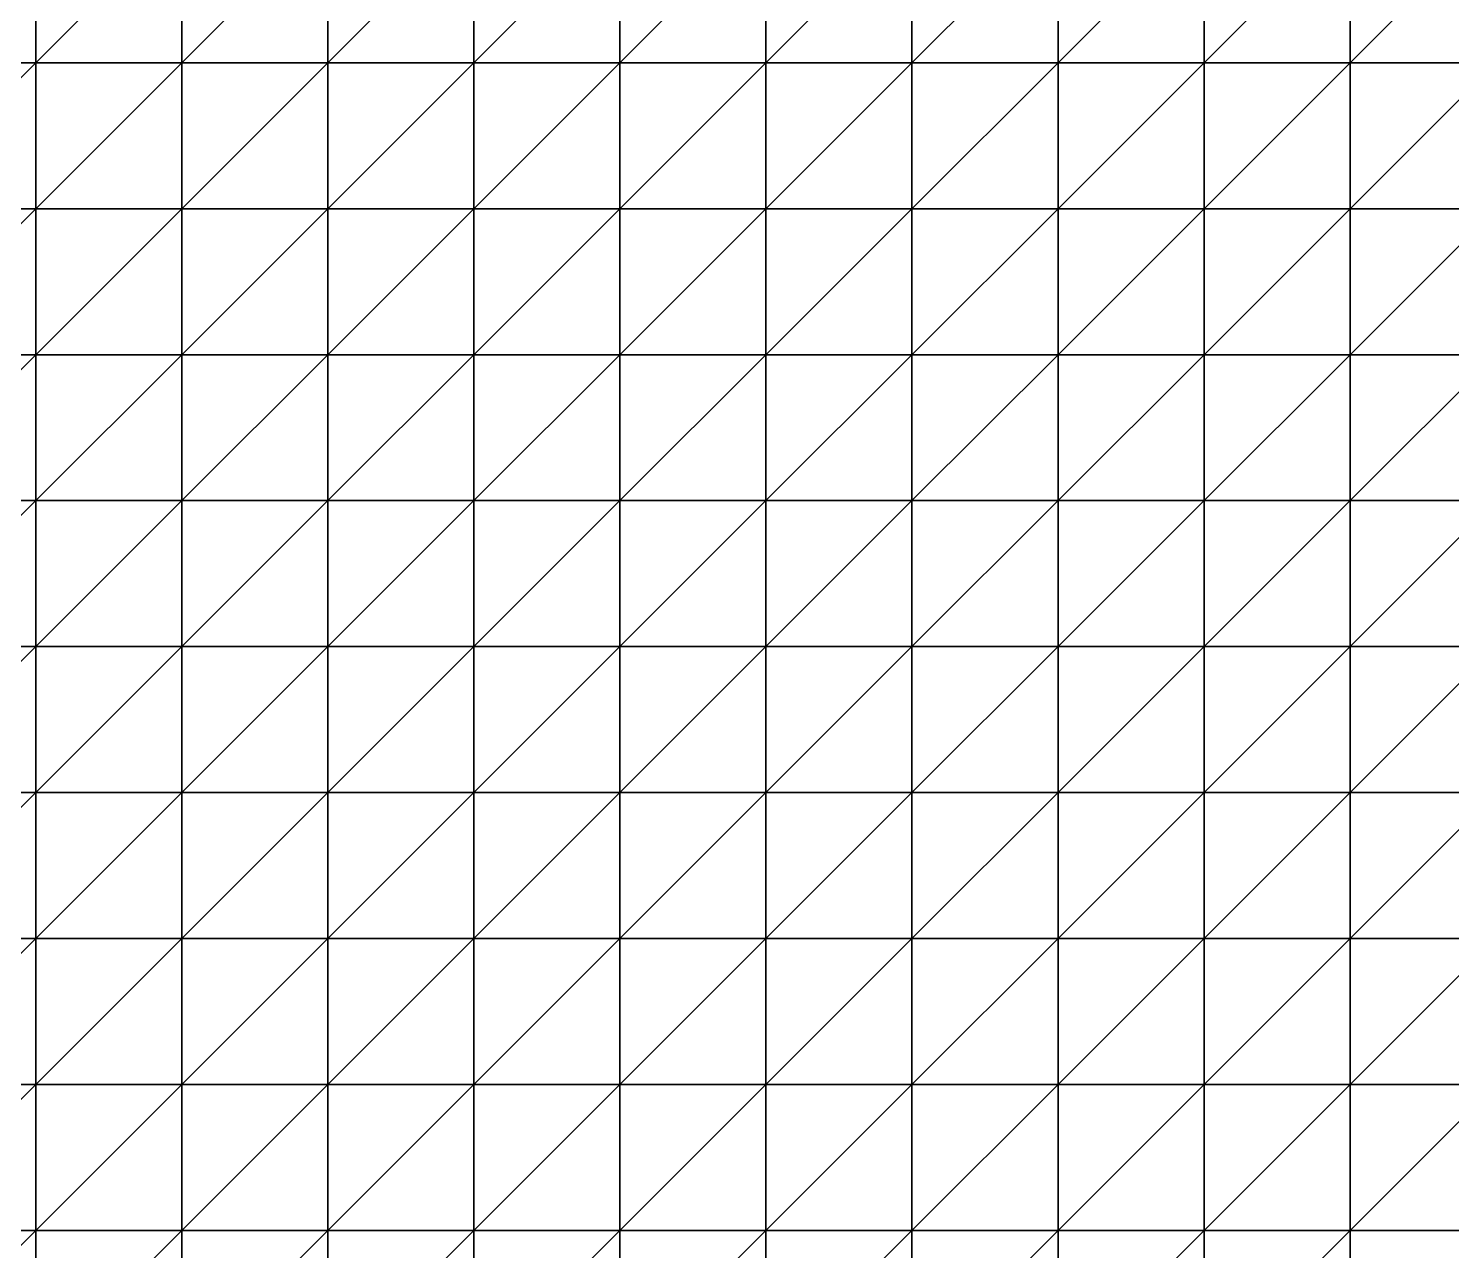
# Model space of a CAD drawing. Extents: x 292020 to 295740, y 4557680 to 4560040.
# Drawn here: x 293279 to 293473.9, y 4558957.3 to 4559124.7 of the extents above; entities that cross this region are included whole.
import ezdxf

# ---------------------------------------------------------------- set-up
doc = ezdxf.new("R2010")
doc.units = 0
doc.layers.add('RUN201_4_-_RUN201_NODOMAIN5_20X', color=7, linetype='CONTINUOUS')

msp = doc.modelspace()

# ---------------------------------------------------------------- linework, layer by layer
at = {"layer": 'RUN201_4_-_RUN201_NODOMAIN5_20X'}
for points in [[(293260, 4559140, 1820), (293260, 4559120, 1820), (293280, 4559140, 1820)], [(293280, 4559140, 1820), (293260, 4559120, 1820), (293280, 4559120, 1820)], [(293280, 4559140, 1900), (293260, 4559120, 1900), (293260, 4559140, 1900)], [(293280, 4559120, 1900), (293260, 4559120, 1900), (293280, 4559140, 1900)], [(293280, 4559140, 1800), (293280, 4559120, 1800), (293300, 4559140, 1800)], [(293300, 4559140, 1800), (293280, 4559120, 1800), (293300, 4559120, 1800)], [(293280, 4559140, 1800), (293280, 4559120, 1820), (293280, 4559120, 1800)], [(293280, 4559140, 1820), (293280, 4559120, 1820), (293280, 4559140, 1800)], [(293300, 4559140, 1900), (293280, 4559120, 1900), (293280, 4559140, 1900)], [(293300, 4559120, 1900), (293280, 4559120, 1900), (293300, 4559140, 1900)], [(293300, 4559140, 1800), (293300, 4559120, 1800), (293320, 4559140, 1800)], [(293320, 4559140, 1800), (293300, 4559120, 1800), (293320, 4559120, 1800)], [(293320, 4559140, 1900), (293300, 4559120, 1900), (293300, 4559140, 1900)], [(293320, 4559120, 1900), (293300, 4559120, 1900), (293320, 4559140, 1900)], [(293320, 4559140, 1800), (293320, 4559120, 1800), (293340, 4559140, 1800)], [(293340, 4559140, 1800), (293320, 4559120, 1800), (293340, 4559120, 1800)], [(293340, 4559140, 1900), (293320, 4559120, 1900), (293320, 4559140, 1900)], [(293340, 4559120, 1900), (293320, 4559120, 1900), (293340, 4559140, 1900)], [(293340, 4559140, 1780), (293340, 4559120, 1780), (293360, 4559140, 1780)], [(293360, 4559140, 1780), (293340, 4559120, 1780), (293360, 4559120, 1780)], [(293340, 4559140, 1780), (293340, 4559120, 1800), (293340, 4559120, 1780)], [(293340, 4559140, 1800), (293340, 4559120, 1800), (293340, 4559140, 1780)], [(293360, 4559140, 1900), (293340, 4559120, 1900), (293340, 4559140, 1900)], [(293360, 4559120, 1900), (293340, 4559120, 1900), (293360, 4559140, 1900)], [(293360, 4559140, 1780), (293360, 4559120, 1780), (293380, 4559140, 1780)], [(293380, 4559140, 1780), (293360, 4559120, 1780), (293380, 4559120, 1780)], [(293380, 4559140, 1900), (293360, 4559120, 1900), (293360, 4559140, 1900)], [(293380, 4559120, 1900), (293360, 4559120, 1900), (293380, 4559140, 1900)], [(293380, 4559140, 1780), (293380, 4559120, 1780), (293400, 4559140, 1780)], [(293400, 4559140, 1780), (293380, 4559120, 1780), (293400, 4559120, 1780)], [(293400, 4559140, 1920), (293380, 4559120, 1920), (293380, 4559140, 1920)], [(293400, 4559120, 1920), (293380, 4559120, 1920), (293400, 4559140, 1920)], [(293380, 4559140, 1900), (293380, 4559120, 1920), (293380, 4559120, 1900)], [(293380, 4559140, 1920), (293380, 4559120, 1920), (293380, 4559140, 1900)], [(293400, 4559140, 1780), (293400, 4559120, 1780), (293420, 4559140, 1780)], [(293420, 4559140, 1780), (293400, 4559120, 1780), (293420, 4559120, 1780)], [(293420, 4559140, 1920), (293400, 4559120, 1920), (293400, 4559140, 1920)], [(293420, 4559120, 1920), (293400, 4559120, 1920), (293420, 4559140, 1920)], [(293420, 4559140, 1780), (293420, 4559120, 1780), (293440, 4559140, 1780)], [(293440, 4559140, 1780), (293420, 4559120, 1780), (293440, 4559120, 1780)], [(293440, 4559140, 1920), (293420, 4559120, 1920), (293420, 4559140, 1920)], [(293440, 4559120, 1920), (293420, 4559120, 1920), (293440, 4559140, 1920)], [(293440, 4559140, 1780), (293440, 4559120, 1780), (293460, 4559140, 1780)], [(293460, 4559140, 1780), (293440, 4559120, 1780), (293460, 4559120, 1780)], [(293460, 4559140, 1920), (293440, 4559120, 1920), (293440, 4559140, 1920)], [(293460, 4559120, 1920), (293440, 4559120, 1920), (293460, 4559140, 1920)], [(293460, 4559140, 1780), (293460, 4559120, 1780), (293480, 4559140, 1780)], [(293480, 4559140, 1780), (293460, 4559120, 1780), (293480, 4559120, 1780)], [(293480, 4559140, 1920), (293460, 4559120, 1920), (293460, 4559140, 1920)], [(293480, 4559120, 1920), (293460, 4559120, 1920), (293480, 4559140, 1920)], [(293260, 4559120, 1800), (293260, 4559100, 1800), (293280, 4559120, 1800)], [(293280, 4559120, 1800), (293260, 4559100, 1800), (293280, 4559100, 1800)], [(293280, 4559120, 1800), (293260, 4559120, 1820), (293260, 4559120, 1800)], [(293280, 4559120, 1820), (293260, 4559120, 1820), (293280, 4559120, 1800)], [(293280, 4559120, 1900), (293260, 4559100, 1900), (293260, 4559120, 1900)], [(293280, 4559100, 1900), (293260, 4559100, 1900), (293280, 4559120, 1900)], [(293280, 4559120, 1800), (293280, 4559100, 1800), (293300, 4559120, 1800)], [(293300, 4559120, 1800), (293280, 4559100, 1800), (293300, 4559100, 1800)], [(293300, 4559120, 1900), (293280, 4559100, 1900), (293280, 4559120, 1900)], [(293300, 4559100, 1900), (293280, 4559100, 1900), (293300, 4559120, 1900)], [(293300, 4559120, 1780), (293300, 4559100, 1780), (293320, 4559120, 1780)], [(293320, 4559120, 1780), (293300, 4559100, 1780), (293320, 4559100, 1780)], [(293320, 4559120, 1780), (293300, 4559120, 1800), (293300, 4559120, 1780)], [(293320, 4559120, 1800), (293300, 4559120, 1800), (293320, 4559120, 1780)], [(293300, 4559120, 1780), (293300, 4559100, 1800), (293300, 4559100, 1780)], [(293300, 4559120, 1800), (293300, 4559100, 1800), (293300, 4559120, 1780)], [(293320, 4559120, 1900), (293300, 4559100, 1900), (293300, 4559120, 1900)], [(293320, 4559100, 1900), (293300, 4559100, 1900), (293320, 4559120, 1900)], [(293320, 4559120, 1780), (293320, 4559100, 1780), (293340, 4559120, 1780)], [(293340, 4559120, 1780), (293320, 4559100, 1780), (293340, 4559100, 1780)], [(293340, 4559120, 1780), (293320, 4559120, 1800), (293320, 4559120, 1780)], [(293340, 4559120, 1800), (293320, 4559120, 1800), (293340, 4559120, 1780)], [(293340, 4559120, 1900), (293320, 4559100, 1900), (293320, 4559120, 1900)], [(293340, 4559100, 1900), (293320, 4559100, 1900), (293340, 4559120, 1900)], [(293340, 4559120, 1760), (293340, 4559100, 1760), (293360, 4559120, 1760)], [(293360, 4559120, 1760), (293340, 4559100, 1760), (293360, 4559100, 1760)], [(293360, 4559120, 1760), (293340, 4559120, 1780), (293340, 4559120, 1760)], [(293360, 4559120, 1780), (293340, 4559120, 1780), (293360, 4559120, 1760)], [(293340, 4559120, 1760), (293340, 4559100, 1780), (293340, 4559100, 1760)], [(293340, 4559120, 1780), (293340, 4559100, 1780), (293340, 4559120, 1760)], [(293360, 4559120, 1900), (293340, 4559100, 1900), (293340, 4559120, 1900)], [(293360, 4559100, 1900), (293340, 4559100, 1900), (293360, 4559120, 1900)], [(293360, 4559120, 1760), (293360, 4559100, 1760), (293380, 4559120, 1760)], [(293380, 4559120, 1760), (293360, 4559100, 1760), (293380, 4559100, 1760)], [(293380, 4559120, 1760), (293360, 4559120, 1780), (293360, 4559120, 1760)], [(293380, 4559120, 1780), (293360, 4559120, 1780), (293380, 4559120, 1760)], [(293380, 4559120, 1900), (293360, 4559100, 1900), (293360, 4559120, 1900)], [(293380, 4559100, 1900), (293360, 4559100, 1900), (293380, 4559120, 1900)], [(293380, 4559120, 1760), (293380, 4559100, 1760), (293400, 4559120, 1760)], [(293400, 4559120, 1760), (293380, 4559100, 1760), (293400, 4559100, 1760)], [(293400, 4559120, 1760), (293380, 4559120, 1780), (293380, 4559120, 1760)], [(293400, 4559120, 1780), (293380, 4559120, 1780), (293400, 4559120, 1760)], [(293400, 4559120, 1900), (293380, 4559100, 1900), (293380, 4559120, 1900)], [(293400, 4559100, 1900), (293380, 4559100, 1900), (293400, 4559120, 1900)], [(293380, 4559120, 1900), (293380, 4559120, 1920), (293400, 4559120, 1900)], [(293400, 4559120, 1900), (293380, 4559120, 1920), (293400, 4559120, 1920)], [(293400, 4559120, 1760), (293400, 4559100, 1760), (293420, 4559120, 1760)], [(293420, 4559120, 1760), (293400, 4559100, 1760), (293420, 4559100, 1760)], [(293420, 4559120, 1760), (293400, 4559120, 1780), (293400, 4559120, 1760)], [(293420, 4559120, 1780), (293400, 4559120, 1780), (293420, 4559120, 1760)], [(293420, 4559120, 1920), (293400, 4559100, 1920), (293400, 4559120, 1920)], [(293420, 4559100, 1920), (293400, 4559100, 1920), (293420, 4559120, 1920)], [(293400, 4559120, 1900), (293400, 4559100, 1920), (293400, 4559100, 1900)], [(293400, 4559120, 1920), (293400, 4559100, 1920), (293400, 4559120, 1900)], [(293420, 4559120, 1760), (293420, 4559100, 1760), (293440, 4559120, 1760)], [(293440, 4559120, 1760), (293420, 4559100, 1760), (293440, 4559100, 1760)], [(293440, 4559120, 1760), (293420, 4559120, 1780), (293420, 4559120, 1760)], [(293440, 4559120, 1780), (293420, 4559120, 1780), (293440, 4559120, 1760)], [(293440, 4559120, 1920), (293420, 4559100, 1920), (293420, 4559120, 1920)], [(293440, 4559100, 1920), (293420, 4559100, 1920), (293440, 4559120, 1920)], [(293440, 4559100, 1760), (293440, 4559100, 1780), (293440, 4559120, 1760)], [(293440, 4559120, 1760), (293440, 4559100, 1780), (293440, 4559120, 1780)], [(293440, 4559120, 1780), (293440, 4559100, 1780), (293460, 4559120, 1780)], [(293460, 4559120, 1780), (293440, 4559100, 1780), (293460, 4559100, 1780)], [(293460, 4559120, 1920), (293440, 4559100, 1920), (293440, 4559120, 1920)], [(293460, 4559100, 1920), (293440, 4559100, 1920), (293460, 4559120, 1920)], [(293460, 4559120, 1780), (293460, 4559100, 1780), (293480, 4559120, 1780)], [(293480, 4559120, 1780), (293460, 4559100, 1780), (293480, 4559100, 1780)], [(293480, 4559120, 1920), (293460, 4559100, 1920), (293460, 4559120, 1920)], [(293480, 4559100, 1920), (293460, 4559100, 1920), (293480, 4559120, 1920)], [(293260, 4559100, 1800), (293260, 4559080, 1800), (293280, 4559100, 1800)], [(293280, 4559100, 1800), (293260, 4559080, 1800), (293280, 4559080, 1800)], [(293280, 4559100, 1900), (293260, 4559080, 1900), (293260, 4559100, 1900)], [(293280, 4559080, 1900), (293260, 4559080, 1900), (293280, 4559100, 1900)], [(293280, 4559100, 1780), (293280, 4559080, 1780), (293300, 4559100, 1780)], [(293300, 4559100, 1780), (293280, 4559080, 1780), (293300, 4559080, 1780)], [(293300, 4559100, 1780), (293280, 4559100, 1800), (293280, 4559100, 1780)], [(293300, 4559100, 1800), (293280, 4559100, 1800), (293300, 4559100, 1780)], [(293280, 4559100, 1780), (293280, 4559080, 1800), (293280, 4559080, 1780)], [(293280, 4559100, 1800), (293280, 4559080, 1800), (293280, 4559100, 1780)], [(293300, 4559100, 1900), (293280, 4559080, 1900), (293280, 4559100, 1900)], [(293300, 4559080, 1900), (293280, 4559080, 1900), (293300, 4559100, 1900)], [(293300, 4559100, 1760), (293300, 4559080, 1760), (293320, 4559100, 1760)], [(293320, 4559100, 1760), (293300, 4559080, 1760), (293320, 4559080, 1760)], [(293320, 4559100, 1760), (293300, 4559100, 1780), (293300, 4559100, 1760)], [(293320, 4559100, 1780), (293300, 4559100, 1780), (293320, 4559100, 1760)], [(293300, 4559100, 1760), (293300, 4559080, 1780), (293300, 4559080, 1760)], [(293300, 4559100, 1780), (293300, 4559080, 1780), (293300, 4559100, 1760)], [(293320, 4559100, 1900), (293300, 4559080, 1900), (293300, 4559100, 1900)], [(293320, 4559080, 1900), (293300, 4559080, 1900), (293320, 4559100, 1900)], [(293320, 4559100, 1760), (293320, 4559080, 1760), (293340, 4559100, 1760)], [(293340, 4559100, 1760), (293320, 4559080, 1760), (293340, 4559080, 1760)], [(293340, 4559100, 1760), (293320, 4559100, 1780), (293320, 4559100, 1760)], [(293340, 4559100, 1780), (293320, 4559100, 1780), (293340, 4559100, 1760)], [(293340, 4559100, 1900), (293320, 4559080, 1900), (293320, 4559100, 1900)], [(293340, 4559080, 1900), (293320, 4559080, 1900), (293340, 4559100, 1900)], [(293340, 4559100, 1740), (293340, 4559080, 1740), (293360, 4559100, 1740)], [(293360, 4559100, 1740), (293340, 4559080, 1740), (293360, 4559080, 1740)], [(293360, 4559100, 1740), (293340, 4559100, 1760), (293340, 4559100, 1740)], [(293360, 4559100, 1760), (293340, 4559100, 1760), (293360, 4559100, 1740)], [(293340, 4559100, 1740), (293340, 4559080, 1760), (293340, 4559080, 1740)], [(293340, 4559100, 1760), (293340, 4559080, 1760), (293340, 4559100, 1740)], [(293360, 4559100, 1900), (293340, 4559080, 1900), (293340, 4559100, 1900)], [(293360, 4559080, 1900), (293340, 4559080, 1900), (293360, 4559100, 1900)], [(293360, 4559100, 1740), (293360, 4559080, 1740), (293380, 4559100, 1740)], [(293380, 4559100, 1740), (293360, 4559080, 1740), (293380, 4559080, 1740)], [(293380, 4559100, 1740), (293360, 4559100, 1760), (293360, 4559100, 1740)], [(293380, 4559100, 1760), (293360, 4559100, 1760), (293380, 4559100, 1740)], [(293380, 4559100, 1900), (293360, 4559080, 1900), (293360, 4559100, 1900)], [(293380, 4559080, 1900), (293360, 4559080, 1900), (293380, 4559100, 1900)], [(293380, 4559100, 1740), (293380, 4559080, 1740), (293400, 4559100, 1740)], [(293400, 4559100, 1740), (293380, 4559080, 1740), (293400, 4559080, 1740)], [(293400, 4559100, 1740), (293380, 4559100, 1760), (293380, 4559100, 1740)], [(293400, 4559100, 1760), (293380, 4559100, 1760), (293400, 4559100, 1740)], [(293400, 4559100, 1900), (293380, 4559080, 1900), (293380, 4559100, 1900)], [(293400, 4559080, 1900), (293380, 4559080, 1900), (293400, 4559100, 1900)], [(293400, 4559100, 1740), (293400, 4559080, 1740), (293420, 4559100, 1740)], [(293420, 4559100, 1740), (293400, 4559080, 1740), (293420, 4559080, 1740)], [(293420, 4559100, 1740), (293400, 4559100, 1760), (293400, 4559100, 1740)], [(293420, 4559100, 1760), (293400, 4559100, 1760), (293420, 4559100, 1740)], [(293420, 4559100, 1920), (293400, 4559080, 1920), (293400, 4559100, 1920)], [(293420, 4559080, 1920), (293400, 4559080, 1920), (293420, 4559100, 1920)], [(293400, 4559100, 1900), (293400, 4559080, 1920), (293400, 4559080, 1900)], [(293400, 4559100, 1920), (293400, 4559080, 1920), (293400, 4559100, 1900)], [(293420, 4559100, 1740), (293420, 4559080, 1740), (293440, 4559100, 1740)], [(293440, 4559100, 1740), (293420, 4559080, 1740), (293440, 4559080, 1740)], [(293440, 4559100, 1740), (293420, 4559100, 1760), (293420, 4559100, 1740)], [(293440, 4559100, 1760), (293420, 4559100, 1760), (293440, 4559100, 1740)], [(293440, 4559100, 1920), (293420, 4559080, 1920), (293420, 4559100, 1920)], [(293440, 4559080, 1920), (293420, 4559080, 1920), (293440, 4559100, 1920)], [(293440, 4559080, 1740), (293440, 4559080, 1760), (293440, 4559100, 1740)], [(293440, 4559100, 1740), (293440, 4559080, 1760), (293440, 4559100, 1760)], [(293440, 4559100, 1760), (293440, 4559080, 1760), (293460, 4559100, 1760)], [(293460, 4559100, 1760), (293440, 4559080, 1760), (293460, 4559080, 1760)], [(293460, 4559100, 1760), (293440, 4559100, 1780), (293440, 4559100, 1760)], [(293460, 4559100, 1780), (293440, 4559100, 1780), (293460, 4559100, 1760)], [(293460, 4559100, 1920), (293440, 4559080, 1920), (293440, 4559100, 1920)], [(293460, 4559080, 1920), (293440, 4559080, 1920), (293460, 4559100, 1920)], [(293460, 4559100, 1760), (293460, 4559080, 1760), (293480, 4559100, 1760)], [(293480, 4559100, 1760), (293460, 4559080, 1760), (293480, 4559080, 1760)], [(293480, 4559100, 1760), (293460, 4559100, 1780), (293460, 4559100, 1760)], [(293480, 4559100, 1780), (293460, 4559100, 1780), (293480, 4559100, 1760)], [(293480, 4559100, 1920), (293460, 4559080, 1920), (293460, 4559100, 1920)], [(293480, 4559080, 1920), (293460, 4559080, 1920), (293480, 4559100, 1920)], [(293260, 4559080, 1800), (293260, 4559060, 1800), (293280, 4559080, 1800)], [(293280, 4559080, 1800), (293260, 4559060, 1800), (293280, 4559060, 1800)], [(293280, 4559080, 1900), (293260, 4559060, 1900), (293260, 4559080, 1900)], [(293280, 4559060, 1900), (293260, 4559060, 1900), (293280, 4559080, 1900)], [(293280, 4559080, 1780), (293280, 4559060, 1780), (293300, 4559080, 1780)], [(293300, 4559080, 1780), (293280, 4559060, 1780), (293300, 4559060, 1780)], [(293280, 4559080, 1780), (293280, 4559060, 1800), (293280, 4559060, 1780)], [(293280, 4559080, 1800), (293280, 4559060, 1800), (293280, 4559080, 1780)], [(293300, 4559080, 1900), (293280, 4559060, 1900), (293280, 4559080, 1900)], [(293300, 4559060, 1900), (293280, 4559060, 1900), (293300, 4559080, 1900)], [(293300, 4559080, 1760), (293300, 4559060, 1760), (293320, 4559080, 1760)], [(293320, 4559080, 1760), (293300, 4559060, 1760), (293320, 4559060, 1760)], [(293300, 4559080, 1760), (293300, 4559060, 1780), (293300, 4559060, 1760)], [(293300, 4559080, 1780), (293300, 4559060, 1780), (293300, 4559080, 1760)], [(293320, 4559080, 1900), (293300, 4559060, 1900), (293300, 4559080, 1900)], [(293320, 4559060, 1900), (293300, 4559060, 1900), (293320, 4559080, 1900)], [(293320, 4559080, 1740), (293320, 4559060, 1740), (293340, 4559080, 1740)], [(293340, 4559080, 1740), (293320, 4559060, 1740), (293340, 4559060, 1740)], [(293340, 4559080, 1740), (293320, 4559080, 1760), (293320, 4559080, 1740)], [(293340, 4559080, 1760), (293320, 4559080, 1760), (293340, 4559080, 1740)], [(293320, 4559080, 1740), (293320, 4559060, 1760), (293320, 4559060, 1740)], [(293320, 4559080, 1760), (293320, 4559060, 1760), (293320, 4559080, 1740)], [(293340, 4559080, 1900), (293320, 4559060, 1900), (293320, 4559080, 1900)], [(293340, 4559060, 1900), (293320, 4559060, 1900), (293340, 4559080, 1900)], [(293340, 4559080, 1720), (293340, 4559060, 1720), (293360, 4559080, 1720)], [(293360, 4559080, 1720), (293340, 4559060, 1720), (293360, 4559060, 1720)], [(293360, 4559080, 1720), (293340, 4559080, 1740), (293340, 4559080, 1720)], [(293360, 4559080, 1740), (293340, 4559080, 1740), (293360, 4559080, 1720)], [(293340, 4559080, 1720), (293340, 4559060, 1740), (293340, 4559060, 1720)], [(293340, 4559080, 1740), (293340, 4559060, 1740), (293340, 4559080, 1720)], [(293360, 4559080, 1900), (293340, 4559060, 1900), (293340, 4559080, 1900)], [(293360, 4559060, 1900), (293340, 4559060, 1900), (293360, 4559080, 1900)], [(293360, 4559080, 1720), (293360, 4559060, 1720), (293380, 4559080, 1720)], [(293380, 4559080, 1720), (293360, 4559060, 1720), (293380, 4559060, 1720)], [(293380, 4559080, 1720), (293360, 4559080, 1740), (293360, 4559080, 1720)], [(293380, 4559080, 1740), (293360, 4559080, 1740), (293380, 4559080, 1720)], [(293380, 4559080, 1900), (293360, 4559060, 1900), (293360, 4559080, 1900)], [(293380, 4559060, 1900), (293360, 4559060, 1900), (293380, 4559080, 1900)], [(293380, 4559080, 1720), (293380, 4559060, 1720), (293400, 4559080, 1720)], [(293400, 4559080, 1720), (293380, 4559060, 1720), (293400, 4559060, 1720)], [(293400, 4559080, 1720), (293380, 4559080, 1740), (293380, 4559080, 1720)], [(293400, 4559080, 1740), (293380, 4559080, 1740), (293400, 4559080, 1720)], [(293400, 4559080, 1900), (293380, 4559060, 1900), (293380, 4559080, 1900)], [(293400, 4559060, 1900), (293380, 4559060, 1900), (293400, 4559080, 1900)], [(293400, 4559080, 1720), (293400, 4559060, 1720), (293420, 4559080, 1720)], [(293420, 4559080, 1720), (293400, 4559060, 1720), (293420, 4559060, 1720)], [(293420, 4559080, 1720), (293400, 4559080, 1740), (293400, 4559080, 1720)], [(293420, 4559080, 1740), (293400, 4559080, 1740), (293420, 4559080, 1720)], [(293420, 4559080, 1900), (293400, 4559060, 1900), (293400, 4559080, 1900)], [(293420, 4559060, 1900), (293400, 4559060, 1900), (293420, 4559080, 1900)], [(293400, 4559080, 1900), (293400, 4559080, 1920), (293420, 4559080, 1900)], [(293420, 4559080, 1900), (293400, 4559080, 1920), (293420, 4559080, 1920)], [(293420, 4559080, 1720), (293420, 4559060, 1720), (293440, 4559080, 1720)], [(293440, 4559080, 1720), (293420, 4559060, 1720), (293440, 4559060, 1720)], [(293440, 4559080, 1720), (293420, 4559080, 1740), (293420, 4559080, 1720)], [(293440, 4559080, 1740), (293420, 4559080, 1740), (293440, 4559080, 1720)], [(293440, 4559080, 1920), (293420, 4559060, 1920), (293420, 4559080, 1920)], [(293440, 4559060, 1920), (293420, 4559060, 1920), (293440, 4559080, 1920)], [(293420, 4559080, 1900), (293420, 4559060, 1920), (293420, 4559060, 1900)], [(293420, 4559080, 1920), (293420, 4559060, 1920), (293420, 4559080, 1900)], [(293440, 4559060, 1720), (293440, 4559060, 1740), (293440, 4559080, 1720)], [(293440, 4559080, 1720), (293440, 4559060, 1740), (293440, 4559080, 1740)], [(293440, 4559080, 1740), (293440, 4559060, 1740), (293460, 4559080, 1740)], [(293460, 4559080, 1740), (293440, 4559060, 1740), (293460, 4559060, 1740)], [(293460, 4559080, 1740), (293440, 4559080, 1760), (293440, 4559080, 1740)], [(293460, 4559080, 1760), (293440, 4559080, 1760), (293460, 4559080, 1740)], [(293460, 4559080, 1920), (293440, 4559060, 1920), (293440, 4559080, 1920)], [(293460, 4559060, 1920), (293440, 4559060, 1920), (293460, 4559080, 1920)], [(293460, 4559080, 1740), (293460, 4559060, 1740), (293480, 4559080, 1740)], [(293480, 4559080, 1740), (293460, 4559060, 1740), (293480, 4559060, 1740)], [(293480, 4559080, 1740), (293460, 4559080, 1760), (293460, 4559080, 1740)], [(293480, 4559080, 1760), (293460, 4559080, 1760), (293480, 4559080, 1740)], [(293480, 4559080, 1920), (293460, 4559060, 1920), (293460, 4559080, 1920)], [(293480, 4559060, 1920), (293460, 4559060, 1920), (293480, 4559080, 1920)], [(293260, 4559060, 1780), (293260, 4559040, 1780), (293280, 4559060, 1780)], [(293280, 4559060, 1780), (293260, 4559040, 1780), (293280, 4559040, 1780)], [(293280, 4559060, 1780), (293260, 4559060, 1800), (293260, 4559060, 1780)], [(293280, 4559060, 1800), (293260, 4559060, 1800), (293280, 4559060, 1780)], [(293280, 4559060, 1880), (293260, 4559040, 1880), (293260, 4559060, 1880)], [(293280, 4559040, 1880), (293260, 4559040, 1880), (293280, 4559060, 1880)], [(293260, 4559060, 1880), (293260, 4559060, 1900), (293280, 4559060, 1880)], [(293280, 4559060, 1880), (293260, 4559060, 1900), (293280, 4559060, 1900)], [(293280, 4559060, 1760), (293280, 4559040, 1760), (293300, 4559060, 1760)], [(293300, 4559060, 1760), (293280, 4559040, 1760), (293300, 4559040, 1760)], [(293300, 4559060, 1760), (293280, 4559060, 1780), (293280, 4559060, 1760)], [(293300, 4559060, 1780), (293280, 4559060, 1780), (293300, 4559060, 1760)], [(293280, 4559060, 1760), (293280, 4559040, 1780), (293280, 4559040, 1760)], [(293280, 4559060, 1780), (293280, 4559040, 1780), (293280, 4559060, 1760)], [(293300, 4559060, 1900), (293280, 4559040, 1900), (293280, 4559060, 1900)], [(293300, 4559040, 1900), (293280, 4559040, 1900), (293300, 4559060, 1900)], [(293280, 4559060, 1880), (293280, 4559040, 1900), (293280, 4559040, 1880)], [(293280, 4559060, 1900), (293280, 4559040, 1900), (293280, 4559060, 1880)], [(293300, 4559060, 1740), (293300, 4559040, 1740), (293320, 4559060, 1740)], [(293320, 4559060, 1740), (293300, 4559040, 1740), (293320, 4559040, 1740)], [(293320, 4559060, 1740), (293300, 4559060, 1760), (293300, 4559060, 1740)], [(293320, 4559060, 1760), (293300, 4559060, 1760), (293320, 4559060, 1740)], [(293300, 4559060, 1740), (293300, 4559040, 1760), (293300, 4559040, 1740)], [(293300, 4559060, 1760), (293300, 4559040, 1760), (293300, 4559060, 1740)], [(293320, 4559060, 1900), (293300, 4559040, 1900), (293300, 4559060, 1900)], [(293320, 4559040, 1900), (293300, 4559040, 1900), (293320, 4559060, 1900)], [(293320, 4559060, 1720), (293320, 4559040, 1720), (293340, 4559060, 1720)], [(293340, 4559060, 1720), (293320, 4559040, 1720), (293340, 4559040, 1720)], [(293340, 4559060, 1720), (293320, 4559060, 1740), (293320, 4559060, 1720)], [(293340, 4559060, 1740), (293320, 4559060, 1740), (293340, 4559060, 1720)], [(293320, 4559060, 1720), (293320, 4559040, 1740), (293320, 4559040, 1720)], [(293320, 4559060, 1740), (293320, 4559040, 1740), (293320, 4559060, 1720)], [(293340, 4559060, 1900), (293320, 4559040, 1900), (293320, 4559060, 1900)], [(293340, 4559040, 1900), (293320, 4559040, 1900), (293340, 4559060, 1900)], [(293340, 4559060, 1700), (293340, 4559040, 1700), (293360, 4559060, 1700)], [(293360, 4559060, 1700), (293340, 4559040, 1700), (293360, 4559040, 1700)], [(293360, 4559060, 1700), (293340, 4559060, 1720), (293340, 4559060, 1700)], [(293360, 4559060, 1720), (293340, 4559060, 1720), (293360, 4559060, 1700)], [(293340, 4559060, 1700), (293340, 4559040, 1720), (293340, 4559040, 1700)], [(293340, 4559060, 1720), (293340, 4559040, 1720), (293340, 4559060, 1700)], [(293360, 4559060, 1900), (293340, 4559040, 1900), (293340, 4559060, 1900)], [(293360, 4559040, 1900), (293340, 4559040, 1900), (293360, 4559060, 1900)], [(293360, 4559060, 1700), (293360, 4559040, 1700), (293380, 4559060, 1700)], [(293380, 4559060, 1700), (293360, 4559040, 1700), (293380, 4559040, 1700)], [(293380, 4559060, 1700), (293360, 4559060, 1720), (293360, 4559060, 1700)], [(293380, 4559060, 1720), (293360, 4559060, 1720), (293380, 4559060, 1700)], [(293380, 4559060, 1900), (293360, 4559040, 1900), (293360, 4559060, 1900)], [(293380, 4559040, 1900), (293360, 4559040, 1900), (293380, 4559060, 1900)], [(293380, 4559060, 1700), (293380, 4559040, 1700), (293400, 4559060, 1700)], [(293400, 4559060, 1700), (293380, 4559040, 1700), (293400, 4559040, 1700)], [(293400, 4559060, 1700), (293380, 4559060, 1720), (293380, 4559060, 1700)], [(293400, 4559060, 1720), (293380, 4559060, 1720), (293400, 4559060, 1700)], [(293400, 4559060, 1900), (293380, 4559040, 1900), (293380, 4559060, 1900)], [(293400, 4559040, 1900), (293380, 4559040, 1900), (293400, 4559060, 1900)], [(293400, 4559060, 1700), (293400, 4559040, 1700), (293420, 4559060, 1700)], [(293420, 4559060, 1700), (293400, 4559040, 1700), (293420, 4559040, 1700)], [(293420, 4559060, 1700), (293400, 4559060, 1720), (293400, 4559060, 1700)], [(293420, 4559060, 1720), (293400, 4559060, 1720), (293420, 4559060, 1700)], [(293420, 4559060, 1900), (293400, 4559040, 1900), (293400, 4559060, 1900)], [(293420, 4559040, 1900), (293400, 4559040, 1900), (293420, 4559060, 1900)], [(293420, 4559060, 1700), (293420, 4559040, 1700), (293440, 4559060, 1700)], [(293440, 4559060, 1700), (293420, 4559040, 1700), (293440, 4559040, 1700)], [(293440, 4559060, 1700), (293420, 4559060, 1720), (293420, 4559060, 1700)], [(293440, 4559060, 1720), (293420, 4559060, 1720), (293440, 4559060, 1700)], [(293440, 4559060, 1900), (293420, 4559040, 1900), (293420, 4559060, 1900)], [(293440, 4559040, 1900), (293420, 4559040, 1900), (293440, 4559060, 1900)], [(293420, 4559060, 1900), (293420, 4559060, 1920), (293440, 4559060, 1900)], [(293440, 4559060, 1900), (293420, 4559060, 1920), (293440, 4559060, 1920)], [(293440, 4559040, 1700), (293440, 4559040, 1720), (293440, 4559060, 1700)], [(293440, 4559060, 1700), (293440, 4559040, 1720), (293440, 4559060, 1720)], [(293440, 4559060, 1720), (293440, 4559040, 1720), (293460, 4559060, 1720)], [(293460, 4559060, 1720), (293440, 4559040, 1720), (293460, 4559040, 1720)], [(293460, 4559060, 1720), (293440, 4559060, 1740), (293440, 4559060, 1720)], [(293460, 4559060, 1740), (293440, 4559060, 1740), (293460, 4559060, 1720)], [(293460, 4559060, 1920), (293440, 4559040, 1920), (293440, 4559060, 1920)], [(293460, 4559040, 1920), (293440, 4559040, 1920), (293460, 4559060, 1920)], [(293440, 4559060, 1900), (293440, 4559040, 1920), (293440, 4559040, 1900)], [(293440, 4559060, 1920), (293440, 4559040, 1920), (293440, 4559060, 1900)], [(293460, 4559060, 1720), (293460, 4559040, 1720), (293480, 4559060, 1720)], [(293480, 4559060, 1720), (293460, 4559040, 1720), (293480, 4559040, 1720)], [(293480, 4559060, 1720), (293460, 4559060, 1740), (293460, 4559060, 1720)], [(293480, 4559060, 1740), (293460, 4559060, 1740), (293480, 4559060, 1720)], [(293480, 4559060, 1920), (293460, 4559040, 1920), (293460, 4559060, 1920)], [(293480, 4559040, 1920), (293460, 4559040, 1920), (293480, 4559060, 1920)], [(293260, 4559040, 1780), (293260, 4559020, 1780), (293280, 4559040, 1780)], [(293280, 4559040, 1780), (293260, 4559020, 1780), (293280, 4559020, 1780)], [(293280, 4559040, 1880), (293260, 4559020, 1880), (293260, 4559040, 1880)], [(293280, 4559020, 1880), (293260, 4559020, 1880), (293280, 4559040, 1880)], [(293280, 4559040, 1760), (293280, 4559020, 1760), (293300, 4559040, 1760)], [(293300, 4559040, 1760), (293280, 4559020, 1760), (293300, 4559020, 1760)], [(293280, 4559040, 1760), (293280, 4559020, 1780), (293280, 4559020, 1760)], [(293280, 4559040, 1780), (293280, 4559020, 1780), (293280, 4559040, 1760)], [(293300, 4559040, 1880), (293280, 4559020, 1880), (293280, 4559040, 1880)], [(293300, 4559020, 1880), (293280, 4559020, 1880), (293300, 4559040, 1880)], [(293280, 4559040, 1880), (293280, 4559040, 1900), (293300, 4559040, 1880)], [(293300, 4559040, 1880), (293280, 4559040, 1900), (293300, 4559040, 1900)], [(293300, 4559040, 1740), (293300, 4559020, 1740), (293320, 4559040, 1740)], [(293320, 4559040, 1740), (293300, 4559020, 1740), (293320, 4559020, 1740)], [(293300, 4559040, 1740), (293300, 4559020, 1760), (293300, 4559020, 1740)], [(293300, 4559040, 1760), (293300, 4559020, 1760), (293300, 4559040, 1740)], [(293320, 4559040, 1900), (293300, 4559020, 1900), (293300, 4559040, 1900)], [(293320, 4559020, 1900), (293300, 4559020, 1900), (293320, 4559040, 1900)], [(293300, 4559040, 1880), (293300, 4559020, 1900), (293300, 4559020, 1880)], [(293300, 4559040, 1900), (293300, 4559020, 1900), (293300, 4559040, 1880)], [(293320, 4559040, 1720), (293320, 4559020, 1720), (293340, 4559040, 1720)], [(293340, 4559040, 1720), (293320, 4559020, 1720), (293340, 4559020, 1720)], [(293320, 4559040, 1720), (293320, 4559020, 1740), (293320, 4559020, 1720)], [(293320, 4559040, 1740), (293320, 4559020, 1740), (293320, 4559040, 1720)], [(293340, 4559040, 1900), (293320, 4559020, 1900), (293320, 4559040, 1900)], [(293340, 4559020, 1900), (293320, 4559020, 1900), (293340, 4559040, 1900)], [(293340, 4559040, 1700), (293340, 4559020, 1700), (293360, 4559040, 1700)], [(293360, 4559040, 1700), (293340, 4559020, 1700), (293360, 4559020, 1700)], [(293340, 4559040, 1700), (293340, 4559020, 1720), (293340, 4559020, 1700)], [(293340, 4559040, 1720), (293340, 4559020, 1720), (293340, 4559040, 1700)], [(293360, 4559040, 1900), (293340, 4559020, 1900), (293340, 4559040, 1900)], [(293360, 4559020, 1900), (293340, 4559020, 1900), (293360, 4559040, 1900)], [(293360, 4559040, 1680), (293360, 4559020, 1680), (293380, 4559040, 1680)], [(293380, 4559040, 1680), (293360, 4559020, 1680), (293380, 4559020, 1680)], [(293380, 4559040, 1680), (293360, 4559040, 1700), (293360, 4559040, 1680)], [(293380, 4559040, 1700), (293360, 4559040, 1700), (293380, 4559040, 1680)], [(293360, 4559040, 1680), (293360, 4559020, 1700), (293360, 4559020, 1680)], [(293360, 4559040, 1700), (293360, 4559020, 1700), (293360, 4559040, 1680)], [(293380, 4559040, 1900), (293360, 4559020, 1900), (293360, 4559040, 1900)], [(293380, 4559020, 1900), (293360, 4559020, 1900), (293380, 4559040, 1900)], [(293380, 4559040, 1680), (293380, 4559020, 1680), (293400, 4559040, 1680)], [(293400, 4559040, 1680), (293380, 4559020, 1680), (293400, 4559020, 1680)], [(293400, 4559040, 1680), (293380, 4559040, 1700), (293380, 4559040, 1680)], [(293400, 4559040, 1700), (293380, 4559040, 1700), (293400, 4559040, 1680)], [(293400, 4559040, 1900), (293380, 4559020, 1900), (293380, 4559040, 1900)], [(293400, 4559020, 1900), (293380, 4559020, 1900), (293400, 4559040, 1900)], [(293400, 4559040, 1680), (293400, 4559020, 1680), (293420, 4559040, 1680)], [(293420, 4559040, 1680), (293400, 4559020, 1680), (293420, 4559020, 1680)], [(293420, 4559040, 1680), (293400, 4559040, 1700), (293400, 4559040, 1680)], [(293420, 4559040, 1700), (293400, 4559040, 1700), (293420, 4559040, 1680)], [(293420, 4559040, 1900), (293400, 4559020, 1900), (293400, 4559040, 1900)], [(293420, 4559020, 1900), (293400, 4559020, 1900), (293420, 4559040, 1900)], [(293420, 4559040, 1680), (293420, 4559020, 1680), (293440, 4559040, 1680)], [(293440, 4559040, 1680), (293420, 4559020, 1680), (293440, 4559020, 1680)], [(293440, 4559040, 1680), (293420, 4559040, 1700), (293420, 4559040, 1680)], [(293440, 4559040, 1700), (293420, 4559040, 1700), (293440, 4559040, 1680)], [(293440, 4559040, 1900), (293420, 4559020, 1900), (293420, 4559040, 1900)], [(293440, 4559020, 1900), (293420, 4559020, 1900), (293440, 4559040, 1900)], [(293440, 4559020, 1680), (293440, 4559020, 1700), (293440, 4559040, 1680)], [(293440, 4559040, 1680), (293440, 4559020, 1700), (293440, 4559040, 1700)], [(293440, 4559040, 1700), (293440, 4559020, 1700), (293460, 4559040, 1700)], [(293460, 4559040, 1700), (293440, 4559020, 1700), (293460, 4559020, 1700)], [(293460, 4559040, 1700), (293440, 4559040, 1720), (293440, 4559040, 1700)], [(293460, 4559040, 1720), (293440, 4559040, 1720), (293460, 4559040, 1700)], [(293460, 4559040, 1920), (293440, 4559020, 1920), (293440, 4559040, 1920)], [(293460, 4559020, 1920), (293440, 4559020, 1920), (293460, 4559040, 1920)], [(293440, 4559040, 1900), (293440, 4559020, 1920), (293440, 4559020, 1900)], [(293440, 4559040, 1920), (293440, 4559020, 1920), (293440, 4559040, 1900)], [(293460, 4559040, 1700), (293460, 4559020, 1700), (293480, 4559040, 1700)], [(293480, 4559040, 1700), (293460, 4559020, 1700), (293480, 4559020, 1700)], [(293480, 4559040, 1700), (293460, 4559040, 1720), (293460, 4559040, 1700)], [(293480, 4559040, 1720), (293460, 4559040, 1720), (293480, 4559040, 1700)], [(293480, 4559040, 1920), (293460, 4559020, 1920), (293460, 4559040, 1920)], [(293480, 4559020, 1920), (293460, 4559020, 1920), (293480, 4559040, 1920)], [(293260, 4559020, 1780), (293260, 4559020, 1800), (293280, 4559020, 1780)], [(293280, 4559020, 1780), (293260, 4559020, 1800), (293280, 4559020, 1800)], [(293260, 4559020, 1800), (293260, 4559000, 1800), (293280, 4559020, 1800)], [(293280, 4559020, 1800), (293260, 4559000, 1800), (293280, 4559000, 1800)], [(293280, 4559020, 1880), (293260, 4559000, 1880), (293260, 4559020, 1880)], [(293280, 4559000, 1880), (293260, 4559000, 1880), (293280, 4559020, 1880)], [(293280, 4559020, 1760), (293280, 4559020, 1780), (293300, 4559020, 1760)], [(293300, 4559020, 1760), (293280, 4559020, 1780), (293300, 4559020, 1780)], [(293280, 4559020, 1780), (293280, 4559000, 1780), (293300, 4559020, 1780)], [(293300, 4559020, 1780), (293280, 4559000, 1780), (293300, 4559000, 1780)], [(293280, 4559020, 1780), (293280, 4559000, 1800), (293280, 4559000, 1780)], [(293280, 4559020, 1800), (293280, 4559000, 1800), (293280, 4559020, 1780)], [(293300, 4559020, 1880), (293280, 4559000, 1880), (293280, 4559020, 1880)], [(293300, 4559000, 1880), (293280, 4559000, 1880), (293300, 4559020, 1880)], [(293300, 4559020, 1740), (293300, 4559020, 1760), (293320, 4559020, 1740)], [(293320, 4559020, 1740), (293300, 4559020, 1760), (293320, 4559020, 1760)], [(293300, 4559020, 1760), (293300, 4559000, 1760), (293320, 4559020, 1760)], [(293320, 4559020, 1760), (293300, 4559000, 1760), (293320, 4559000, 1760)], [(293300, 4559020, 1760), (293300, 4559000, 1780), (293300, 4559000, 1760)], [(293300, 4559020, 1780), (293300, 4559000, 1780), (293300, 4559020, 1760)], [(293320, 4559020, 1900), (293300, 4559000, 1900), (293300, 4559020, 1900)], [(293320, 4559000, 1900), (293300, 4559000, 1900), (293320, 4559020, 1900)], [(293300, 4559020, 1880), (293300, 4559000, 1900), (293300, 4559000, 1880)], [(293300, 4559020, 1900), (293300, 4559000, 1900), (293300, 4559020, 1880)], [(293320, 4559020, 1720), (293320, 4559020, 1740), (293340, 4559020, 1720)], [(293340, 4559020, 1720), (293320, 4559020, 1740), (293340, 4559020, 1740)], [(293320, 4559020, 1740), (293320, 4559000, 1740), (293340, 4559020, 1740)], [(293340, 4559020, 1740), (293320, 4559000, 1740), (293340, 4559000, 1740)], [(293320, 4559020, 1740), (293320, 4559000, 1760), (293320, 4559000, 1740)], [(293320, 4559020, 1760), (293320, 4559000, 1760), (293320, 4559020, 1740)], [(293340, 4559020, 1900), (293320, 4559000, 1900), (293320, 4559020, 1900)], [(293340, 4559000, 1900), (293320, 4559000, 1900), (293340, 4559020, 1900)], [(293340, 4559020, 1700), (293340, 4559020, 1720), (293360, 4559020, 1700)], [(293360, 4559020, 1700), (293340, 4559020, 1720), (293360, 4559020, 1720)], [(293340, 4559020, 1720), (293340, 4559000, 1720), (293360, 4559020, 1720)], [(293360, 4559020, 1720), (293340, 4559000, 1720), (293360, 4559000, 1720)], [(293340, 4559020, 1720), (293340, 4559000, 1740), (293340, 4559000, 1720)], [(293340, 4559020, 1740), (293340, 4559000, 1740), (293340, 4559020, 1720)], [(293360, 4559020, 1900), (293340, 4559000, 1900), (293340, 4559020, 1900)], [(293360, 4559000, 1900), (293340, 4559000, 1900), (293360, 4559020, 1900)], [(293360, 4559020, 1680), (293360, 4559020, 1700), (293380, 4559020, 1680)], [(293380, 4559020, 1680), (293360, 4559020, 1700), (293380, 4559020, 1700)], [(293360, 4559020, 1700), (293360, 4559000, 1700), (293380, 4559020, 1700)], [(293380, 4559020, 1700), (293360, 4559000, 1700), (293380, 4559000, 1700)], [(293360, 4559020, 1700), (293360, 4559000, 1720), (293360, 4559000, 1700)], [(293360, 4559020, 1720), (293360, 4559000, 1720), (293360, 4559020, 1700)], [(293380, 4559020, 1900), (293360, 4559000, 1900), (293360, 4559020, 1900)], [(293380, 4559000, 1900), (293360, 4559000, 1900), (293380, 4559020, 1900)], [(293380, 4559020, 1680), (293380, 4559000, 1680), (293400, 4559020, 1680)], [(293400, 4559020, 1680), (293380, 4559000, 1680), (293400, 4559000, 1680)], [(293380, 4559020, 1680), (293380, 4559000, 1700), (293380, 4559000, 1680)], [(293380, 4559020, 1700), (293380, 4559000, 1700), (293380, 4559020, 1680)], [(293400, 4559020, 1900), (293380, 4559000, 1900), (293380, 4559020, 1900)], [(293400, 4559000, 1900), (293380, 4559000, 1900), (293400, 4559020, 1900)], [(293400, 4559020, 1680), (293400, 4559000, 1680), (293420, 4559020, 1680)], [(293420, 4559020, 1680), (293400, 4559000, 1680), (293420, 4559000, 1680)], [(293420, 4559020, 1900), (293400, 4559000, 1900), (293400, 4559020, 1900)], [(293420, 4559000, 1900), (293400, 4559000, 1900), (293420, 4559020, 1900)], [(293420, 4559020, 1680), (293420, 4559000, 1680), (293440, 4559020, 1680)], [(293440, 4559020, 1680), (293420, 4559000, 1680), (293440, 4559000, 1680)], [(293440, 4559020, 1900), (293420, 4559000, 1900), (293420, 4559020, 1900)], [(293440, 4559000, 1900), (293420, 4559000, 1900), (293440, 4559020, 1900)], [(293440, 4559020, 1680), (293440, 4559000, 1680), (293460, 4559020, 1680)], [(293460, 4559020, 1680), (293440, 4559000, 1680), (293460, 4559000, 1680)], [(293460, 4559020, 1680), (293440, 4559020, 1700), (293440, 4559020, 1680)], [(293460, 4559020, 1700), (293440, 4559020, 1700), (293460, 4559020, 1680)], [(293460, 4559020, 1920), (293440, 4559000, 1920), (293440, 4559020, 1920)], [(293460, 4559000, 1920), (293440, 4559000, 1920), (293460, 4559020, 1920)], [(293440, 4559020, 1900), (293440, 4559000, 1920), (293440, 4559000, 1900)], [(293440, 4559020, 1920), (293440, 4559000, 1920), (293440, 4559020, 1900)], [(293460, 4559000, 1680), (293460, 4559000, 1700), (293460, 4559020, 1680)], [(293460, 4559020, 1680), (293460, 4559000, 1700), (293460, 4559020, 1700)], [(293460, 4559020, 1700), (293460, 4559000, 1700), (293480, 4559020, 1700)], [(293480, 4559020, 1700), (293460, 4559000, 1700), (293480, 4559000, 1700)], [(293480, 4559020, 1920), (293460, 4559000, 1920), (293460, 4559020, 1920)], [(293480, 4559000, 1920), (293460, 4559000, 1920), (293480, 4559020, 1920)], [(293260, 4559000, 1800), (293260, 4558980, 1800), (293280, 4559000, 1800)], [(293280, 4559000, 1800), (293260, 4558980, 1800), (293280, 4558980, 1800)], [(293280, 4559000, 1880), (293260, 4558980, 1880), (293260, 4559000, 1880)], [(293280, 4558980, 1880), (293260, 4558980, 1880), (293280, 4559000, 1880)], [(293280, 4559000, 1780), (293280, 4558980, 1780), (293300, 4559000, 1780)], [(293300, 4559000, 1780), (293280, 4558980, 1780), (293300, 4558980, 1780)], [(293280, 4559000, 1780), (293280, 4558980, 1800), (293280, 4558980, 1780)], [(293280, 4559000, 1800), (293280, 4558980, 1800), (293280, 4559000, 1780)], [(293300, 4559000, 1880), (293280, 4558980, 1880), (293280, 4559000, 1880)], [(293300, 4558980, 1880), (293280, 4558980, 1880), (293300, 4559000, 1880)], [(293300, 4559000, 1760), (293300, 4558980, 1760), (293320, 4559000, 1760)], [(293320, 4559000, 1760), (293300, 4558980, 1760), (293320, 4558980, 1760)], [(293300, 4559000, 1760), (293300, 4558980, 1780), (293300, 4558980, 1760)], [(293300, 4559000, 1780), (293300, 4558980, 1780), (293300, 4559000, 1760)], [(293320, 4559000, 1900), (293300, 4558980, 1900), (293300, 4559000, 1900)], [(293320, 4558980, 1900), (293300, 4558980, 1900), (293320, 4559000, 1900)], [(293300, 4559000, 1880), (293300, 4558980, 1900), (293300, 4558980, 1880)], [(293300, 4559000, 1900), (293300, 4558980, 1900), (293300, 4559000, 1880)], [(293320, 4559000, 1740), (293320, 4558980, 1740), (293340, 4559000, 1740)], [(293340, 4559000, 1740), (293320, 4558980, 1740), (293340, 4558980, 1740)], [(293320, 4559000, 1740), (293320, 4558980, 1760), (293320, 4558980, 1740)], [(293320, 4559000, 1760), (293320, 4558980, 1760), (293320, 4559000, 1740)], [(293340, 4559000, 1900), (293320, 4558980, 1900), (293320, 4559000, 1900)], [(293340, 4558980, 1900), (293320, 4558980, 1900), (293340, 4559000, 1900)], [(293340, 4559000, 1720), (293340, 4558980, 1720), (293360, 4559000, 1720)], [(293360, 4559000, 1720), (293340, 4558980, 1720), (293360, 4558980, 1720)], [(293340, 4559000, 1720), (293340, 4558980, 1740), (293340, 4558980, 1720)], [(293340, 4559000, 1740), (293340, 4558980, 1740), (293340, 4559000, 1720)], [(293360, 4559000, 1900), (293340, 4558980, 1900), (293340, 4559000, 1900)], [(293360, 4558980, 1900), (293340, 4558980, 1900), (293360, 4559000, 1900)], [(293360, 4559000, 1700), (293360, 4558980, 1700), (293380, 4559000, 1700)], [(293380, 4559000, 1700), (293360, 4558980, 1700), (293380, 4558980, 1700)], [(293360, 4559000, 1700), (293360, 4558980, 1720), (293360, 4558980, 1700)], [(293360, 4559000, 1720), (293360, 4558980, 1720), (293360, 4559000, 1700)], [(293380, 4559000, 1900), (293360, 4558980, 1900), (293360, 4559000, 1900)], [(293380, 4558980, 1900), (293360, 4558980, 1900), (293380, 4559000, 1900)], [(293380, 4559000, 1680), (293380, 4559000, 1700), (293400, 4559000, 1680)], [(293400, 4559000, 1680), (293380, 4559000, 1700), (293400, 4559000, 1700)], [(293380, 4559000, 1700), (293380, 4558980, 1700), (293400, 4559000, 1700)], [(293400, 4559000, 1700), (293380, 4558980, 1700), (293400, 4558980, 1700)], [(293400, 4559000, 1900), (293380, 4558980, 1900), (293380, 4559000, 1900)], [(293400, 4558980, 1900), (293380, 4558980, 1900), (293400, 4559000, 1900)], [(293400, 4559000, 1680), (293400, 4559000, 1700), (293420, 4559000, 1680)], [(293420, 4559000, 1680), (293400, 4559000, 1700), (293420, 4559000, 1700)], [(293400, 4559000, 1700), (293400, 4558980, 1700), (293420, 4559000, 1700)], [(293420, 4559000, 1700), (293400, 4558980, 1700), (293420, 4558980, 1700)], [(293420, 4559000, 1900), (293400, 4558980, 1900), (293400, 4559000, 1900)], [(293420, 4558980, 1900), (293400, 4558980, 1900), (293420, 4559000, 1900)], [(293420, 4559000, 1680), (293420, 4559000, 1700), (293440, 4559000, 1680)], [(293440, 4559000, 1680), (293420, 4559000, 1700), (293440, 4559000, 1700)], [(293420, 4559000, 1700), (293420, 4558980, 1700), (293440, 4559000, 1700)], [(293440, 4559000, 1700), (293420, 4558980, 1700), (293440, 4558980, 1700)], [(293440, 4559000, 1900), (293420, 4558980, 1900), (293420, 4559000, 1900)], [(293440, 4558980, 1900), (293420, 4558980, 1900), (293440, 4559000, 1900)], [(293440, 4559000, 1680), (293440, 4559000, 1700), (293460, 4559000, 1680)], [(293460, 4559000, 1680), (293440, 4559000, 1700), (293460, 4559000, 1700)], [(293440, 4559000, 1700), (293440, 4558980, 1700), (293460, 4559000, 1700)], [(293460, 4559000, 1700), (293440, 4558980, 1700), (293460, 4558980, 1700)], [(293460, 4559000, 1900), (293440, 4558980, 1900), (293440, 4559000, 1900)], [(293460, 4558980, 1900), (293440, 4558980, 1900), (293460, 4559000, 1900)], [(293440, 4559000, 1900), (293440, 4559000, 1920), (293460, 4559000, 1900)], [(293460, 4559000, 1900), (293440, 4559000, 1920), (293460, 4559000, 1920)], [(293460, 4559000, 1700), (293460, 4558980, 1700), (293480, 4559000, 1700)], [(293480, 4559000, 1700), (293460, 4558980, 1700), (293480, 4558980, 1700)], [(293480, 4559000, 1920), (293460, 4558980, 1920), (293460, 4559000, 1920)], [(293480, 4558980, 1920), (293460, 4558980, 1920), (293480, 4559000, 1920)], [(293460, 4559000, 1900), (293460, 4558980, 1920), (293460, 4558980, 1900)], [(293460, 4559000, 1920), (293460, 4558980, 1920), (293460, 4559000, 1900)], [(293260, 4558980, 1800), (293260, 4558960, 1800), (293280, 4558980, 1800)], [(293280, 4558980, 1800), (293260, 4558960, 1800), (293280, 4558960, 1800)], [(293280, 4558980, 1880), (293260, 4558960, 1880), (293260, 4558980, 1880)], [(293280, 4558960, 1880), (293260, 4558960, 1880), (293280, 4558980, 1880)], [(293280, 4558980, 1780), (293280, 4558960, 1780), (293300, 4558980, 1780)], [(293300, 4558980, 1780), (293280, 4558960, 1780), (293300, 4558960, 1780)], [(293280, 4558980, 1780), (293280, 4558960, 1800), (293280, 4558960, 1780)], [(293280, 4558980, 1800), (293280, 4558960, 1800), (293280, 4558980, 1780)], [(293300, 4558980, 1900), (293280, 4558960, 1900), (293280, 4558980, 1900)], [(293300, 4558960, 1900), (293280, 4558960, 1900), (293300, 4558980, 1900)], [(293300, 4558980, 1880), (293280, 4558980, 1900), (293280, 4558980, 1880)], [(293300, 4558980, 1900), (293280, 4558980, 1900), (293300, 4558980, 1880)], [(293280, 4558980, 1880), (293280, 4558960, 1900), (293280, 4558960, 1880)], [(293280, 4558980, 1900), (293280, 4558960, 1900), (293280, 4558980, 1880)], [(293300, 4558980, 1760), (293300, 4558980, 1780), (293320, 4558980, 1760)], [(293320, 4558980, 1760), (293300, 4558980, 1780), (293320, 4558980, 1780)], [(293300, 4558980, 1780), (293300, 4558960, 1780), (293320, 4558980, 1780)], [(293320, 4558980, 1780), (293300, 4558960, 1780), (293320, 4558960, 1780)], [(293320, 4558980, 1900), (293300, 4558960, 1900), (293300, 4558980, 1900)], [(293320, 4558960, 1900), (293300, 4558960, 1900), (293320, 4558980, 1900)], [(293320, 4558980, 1740), (293320, 4558980, 1760), (293340, 4558980, 1740)], [(293340, 4558980, 1740), (293320, 4558980, 1760), (293340, 4558980, 1760)], [(293320, 4558980, 1760), (293320, 4558960, 1760), (293340, 4558980, 1760)], [(293340, 4558980, 1760), (293320, 4558960, 1760), (293340, 4558960, 1760)], [(293320, 4558980, 1760), (293320, 4558960, 1780), (293320, 4558960, 1760)], [(293320, 4558980, 1780), (293320, 4558960, 1780), (293320, 4558980, 1760)], [(293340, 4558980, 1900), (293320, 4558960, 1900), (293320, 4558980, 1900)], [(293340, 4558960, 1900), (293320, 4558960, 1900), (293340, 4558980, 1900)], [(293340, 4558980, 1720), (293340, 4558980, 1740), (293360, 4558980, 1720)], [(293360, 4558980, 1720), (293340, 4558980, 1740), (293360, 4558980, 1740)], [(293340, 4558980, 1740), (293340, 4558960, 1740), (293360, 4558980, 1740)], [(293360, 4558980, 1740), (293340, 4558960, 1740), (293360, 4558960, 1740)], [(293340, 4558980, 1740), (293340, 4558960, 1760), (293340, 4558960, 1740)], [(293340, 4558980, 1760), (293340, 4558960, 1760), (293340, 4558980, 1740)], [(293360, 4558980, 1900), (293340, 4558960, 1900), (293340, 4558980, 1900)], [(293360, 4558960, 1900), (293340, 4558960, 1900), (293360, 4558980, 1900)], [(293360, 4558980, 1700), (293360, 4558980, 1720), (293380, 4558980, 1700)], [(293380, 4558980, 1700), (293360, 4558980, 1720), (293380, 4558980, 1720)], [(293360, 4558980, 1720), (293360, 4558960, 1720), (293380, 4558980, 1720)], [(293380, 4558980, 1720), (293360, 4558960, 1720), (293380, 4558960, 1720)], [(293360, 4558980, 1720), (293360, 4558960, 1740), (293360, 4558960, 1720)], [(293360, 4558980, 1740), (293360, 4558960, 1740), (293360, 4558980, 1720)], [(293380, 4558980, 1900), (293360, 4558960, 1900), (293360, 4558980, 1900)], [(293380, 4558960, 1900), (293360, 4558960, 1900), (293380, 4558980, 1900)], [(293380, 4558980, 1700), (293380, 4558960, 1700), (293400, 4558980, 1700)], [(293400, 4558980, 1700), (293380, 4558960, 1700), (293400, 4558960, 1700)], [(293380, 4558980, 1700), (293380, 4558960, 1720), (293380, 4558960, 1700)], [(293380, 4558980, 1720), (293380, 4558960, 1720), (293380, 4558980, 1700)], [(293400, 4558980, 1900), (293380, 4558960, 1900), (293380, 4558980, 1900)], [(293400, 4558960, 1900), (293380, 4558960, 1900), (293400, 4558980, 1900)], [(293400, 4558980, 1700), (293400, 4558960, 1700), (293420, 4558980, 1700)], [(293420, 4558980, 1700), (293400, 4558960, 1700), (293420, 4558960, 1700)], [(293420, 4558980, 1900), (293400, 4558960, 1900), (293400, 4558980, 1900)], [(293420, 4558960, 1900), (293400, 4558960, 1900), (293420, 4558980, 1900)], [(293420, 4558980, 1700), (293420, 4558960, 1700), (293440, 4558980, 1700)], [(293440, 4558980, 1700), (293420, 4558960, 1700), (293440, 4558960, 1700)], [(293440, 4558980, 1900), (293420, 4558960, 1900), (293420, 4558980, 1900)], [(293440, 4558960, 1900), (293420, 4558960, 1900), (293440, 4558980, 1900)], [(293440, 4558980, 1700), (293440, 4558960, 1700), (293460, 4558980, 1700)], [(293460, 4558980, 1700), (293440, 4558960, 1700), (293460, 4558960, 1700)], [(293460, 4558980, 1920), (293440, 4558960, 1920), (293440, 4558980, 1920)], [(293460, 4558960, 1920), (293440, 4558960, 1920), (293460, 4558980, 1920)], [(293460, 4558980, 1900), (293440, 4558980, 1920), (293440, 4558980, 1900)], [(293460, 4558980, 1920), (293440, 4558980, 1920), (293460, 4558980, 1900)], [(293440, 4558980, 1900), (293440, 4558960, 1920), (293440, 4558960, 1900)], [(293440, 4558980, 1920), (293440, 4558960, 1920), (293440, 4558980, 1900)], [(293460, 4558960, 1700), (293460, 4558960, 1720), (293460, 4558980, 1700)], [(293460, 4558980, 1700), (293460, 4558960, 1720), (293460, 4558980, 1720)], [(293460, 4558980, 1700), (293460, 4558980, 1720), (293480, 4558980, 1700)], [(293480, 4558980, 1700), (293460, 4558980, 1720), (293480, 4558980, 1720)], [(293460, 4558980, 1720), (293460, 4558960, 1720), (293480, 4558980, 1720)], [(293480, 4558980, 1720), (293460, 4558960, 1720), (293480, 4558960, 1720)], [(293480, 4558980, 1920), (293460, 4558960, 1920), (293460, 4558980, 1920)], [(293480, 4558960, 1920), (293460, 4558960, 1920), (293480, 4558980, 1920)], [(293260, 4558960, 1800), (293260, 4558960, 1820), (293280, 4558960, 1800)], [(293280, 4558960, 1800), (293260, 4558960, 1820), (293280, 4558960, 1820)], [(293260, 4558960, 1820), (293260, 4558940, 1820), (293280, 4558960, 1820)], [(293280, 4558960, 1820), (293260, 4558940, 1820), (293280, 4558940, 1820)], [(293280, 4558960, 1900), (293260, 4558940, 1900), (293260, 4558960, 1900)], [(293280, 4558940, 1900), (293260, 4558940, 1900), (293280, 4558960, 1900)], [(293280, 4558960, 1880), (293260, 4558960, 1900), (293260, 4558960, 1880)], [(293280, 4558960, 1900), (293260, 4558960, 1900), (293280, 4558960, 1880)], [(293280, 4558960, 1780), (293280, 4558960, 1800), (293300, 4558960, 1780)], [(293300, 4558960, 1780), (293280, 4558960, 1800), (293300, 4558960, 1800)], [(293280, 4558960, 1800), (293280, 4558940, 1800), (293300, 4558960, 1800)], [(293300, 4558960, 1800), (293280, 4558940, 1800), (293300, 4558940, 1800)], [(293280, 4558960, 1800), (293280, 4558940, 1820), (293280, 4558940, 1800)], [(293280, 4558960, 1820), (293280, 4558940, 1820), (293280, 4558960, 1800)], [(293300, 4558960, 1900), (293280, 4558940, 1900), (293280, 4558960, 1900)], [(293300, 4558940, 1900), (293280, 4558940, 1900), (293300, 4558960, 1900)], [(293300, 4558960, 1780), (293300, 4558940, 1780), (293320, 4558960, 1780)], [(293320, 4558960, 1780), (293300, 4558940, 1780), (293320, 4558940, 1780)], [(293300, 4558960, 1780), (293300, 4558940, 1800), (293300, 4558940, 1780)], [(293300, 4558960, 1800), (293300, 4558940, 1800), (293300, 4558960, 1780)], [(293320, 4558960, 1900), (293300, 4558940, 1900), (293300, 4558960, 1900)], [(293320, 4558940, 1900), (293300, 4558940, 1900), (293320, 4558960, 1900)], [(293320, 4558960, 1760), (293320, 4558940, 1760), (293340, 4558960, 1760)], [(293340, 4558960, 1760), (293320, 4558940, 1760), (293340, 4558940, 1760)], [(293320, 4558960, 1760), (293320, 4558940, 1780), (293320, 4558940, 1760)], [(293320, 4558960, 1780), (293320, 4558940, 1780), (293320, 4558960, 1760)], [(293340, 4558960, 1900), (293320, 4558940, 1900), (293320, 4558960, 1900)], [(293340, 4558940, 1900), (293320, 4558940, 1900), (293340, 4558960, 1900)], [(293340, 4558960, 1740), (293340, 4558960, 1760), (293360, 4558960, 1740)], [(293360, 4558960, 1740), (293340, 4558960, 1760), (293360, 4558960, 1760)], [(293340, 4558960, 1760), (293340, 4558940, 1760), (293360, 4558960, 1760)], [(293360, 4558960, 1760), (293340, 4558940, 1760), (293360, 4558940, 1760)], [(293360, 4558960, 1900), (293340, 4558940, 1900), (293340, 4558960, 1900)], [(293360, 4558940, 1900), (293340, 4558940, 1900), (293360, 4558960, 1900)], [(293360, 4558960, 1720), (293360, 4558960, 1740), (293380, 4558960, 1720)], [(293380, 4558960, 1720), (293360, 4558960, 1740), (293380, 4558960, 1740)], [(293360, 4558960, 1740), (293360, 4558940, 1740), (293380, 4558960, 1740)], [(293380, 4558960, 1740), (293360, 4558940, 1740), (293380, 4558940, 1740)], [(293360, 4558960, 1740), (293360, 4558940, 1760), (293360, 4558940, 1740)], [(293360, 4558960, 1760), (293360, 4558940, 1760), (293360, 4558960, 1740)], [(293380, 4558960, 1900), (293360, 4558940, 1900), (293360, 4558960, 1900)], [(293380, 4558940, 1900), (293360, 4558940, 1900), (293380, 4558960, 1900)], [(293380, 4558960, 1700), (293380, 4558960, 1720), (293400, 4558960, 1700)], [(293400, 4558960, 1700), (293380, 4558960, 1720), (293400, 4558960, 1720)], [(293380, 4558960, 1720), (293380, 4558940, 1720), (293400, 4558960, 1720)], [(293400, 4558960, 1720), (293380, 4558940, 1720), (293400, 4558940, 1720)], [(293380, 4558960, 1720), (293380, 4558940, 1740), (293380, 4558940, 1720)], [(293380, 4558960, 1740), (293380, 4558940, 1740), (293380, 4558960, 1720)], [(293400, 4558960, 1900), (293380, 4558940, 1900), (293380, 4558960, 1900)], [(293400, 4558940, 1900), (293380, 4558940, 1900), (293400, 4558960, 1900)], [(293400, 4558960, 1700), (293400, 4558960, 1720), (293420, 4558960, 1700)], [(293420, 4558960, 1700), (293400, 4558960, 1720), (293420, 4558960, 1720)], [(293400, 4558960, 1720), (293400, 4558940, 1720), (293420, 4558960, 1720)], [(293420, 4558960, 1720), (293400, 4558940, 1720), (293420, 4558940, 1720)], [(293420, 4558960, 1900), (293400, 4558940, 1900), (293400, 4558960, 1900)], [(293420, 4558940, 1900), (293400, 4558940, 1900), (293420, 4558960, 1900)], [(293420, 4558960, 1700), (293420, 4558960, 1720), (293440, 4558960, 1700)], [(293440, 4558960, 1700), (293420, 4558960, 1720), (293440, 4558960, 1720)], [(293420, 4558960, 1720), (293420, 4558940, 1720), (293440, 4558960, 1720)], [(293440, 4558960, 1720), (293420, 4558940, 1720), (293440, 4558940, 1720)], [(293440, 4558960, 1900), (293420, 4558940, 1900), (293420, 4558960, 1900)], [(293440, 4558940, 1900), (293420, 4558940, 1900), (293440, 4558960, 1900)], [(293440, 4558960, 1700), (293440, 4558960, 1720), (293460, 4558960, 1700)], [(293460, 4558960, 1700), (293440, 4558960, 1720), (293460, 4558960, 1720)], [(293440, 4558960, 1720), (293440, 4558940, 1720), (293460, 4558960, 1720)], [(293460, 4558960, 1720), (293440, 4558940, 1720), (293460, 4558940, 1720)], [(293460, 4558960, 1920), (293440, 4558940, 1920), (293440, 4558960, 1920)], [(293460, 4558940, 1920), (293440, 4558940, 1920), (293460, 4558960, 1920)], [(293440, 4558960, 1900), (293440, 4558940, 1920), (293440, 4558940, 1900)], [(293440, 4558960, 1920), (293440, 4558940, 1920), (293440, 4558960, 1900)], [(293460, 4558960, 1720), (293460, 4558940, 1720), (293480, 4558960, 1720)], [(293480, 4558960, 1720), (293460, 4558940, 1720), (293480, 4558940, 1720)], [(293480, 4558960, 1920), (293460, 4558940, 1920), (293460, 4558960, 1920)], [(293480, 4558940, 1920), (293460, 4558940, 1920), (293480, 4558960, 1920)]]:
    msp.add_3dface(points, dxfattribs=at)

doc.saveas('drawing.dxf')
